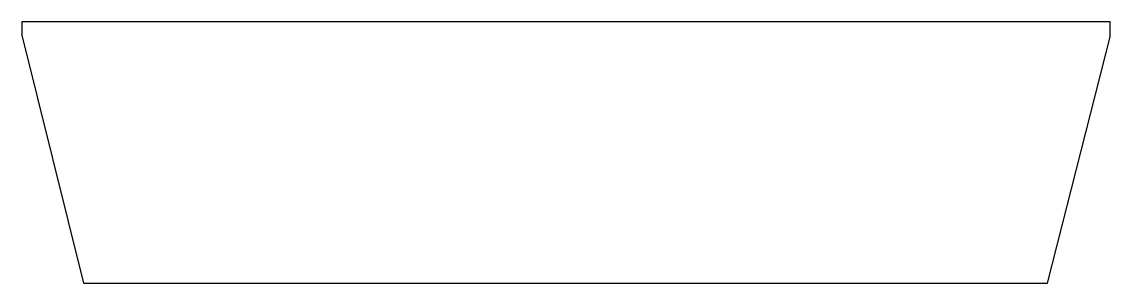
# Model space of a CAD drawing. Extents: x 15.5 to 83.6, y 48.4 to 64.8.
import ezdxf

# ---------------------------------------------------------------- set-up
doc = ezdxf.new("R2010")
doc.units = 0
doc.layers.add('Layer_1', color=7, linetype='CONTINUOUS')

msp = doc.modelspace()

# ---------------------------------------------------------------- linework, layer by layer
at = {"layer": 'Layer_1', "color": 1}
msp.add_lwpolyline([(79.703232, 48.374585), (83.63253, 63.817179), (83.636678, 64.752037), (15.462954, 64.752037), (15.462954, 63.922992), (19.33589, 48.374585), (79.703232, 48.374585)], close=True, dxfattribs=at)

doc.saveas('drawing.dxf')
